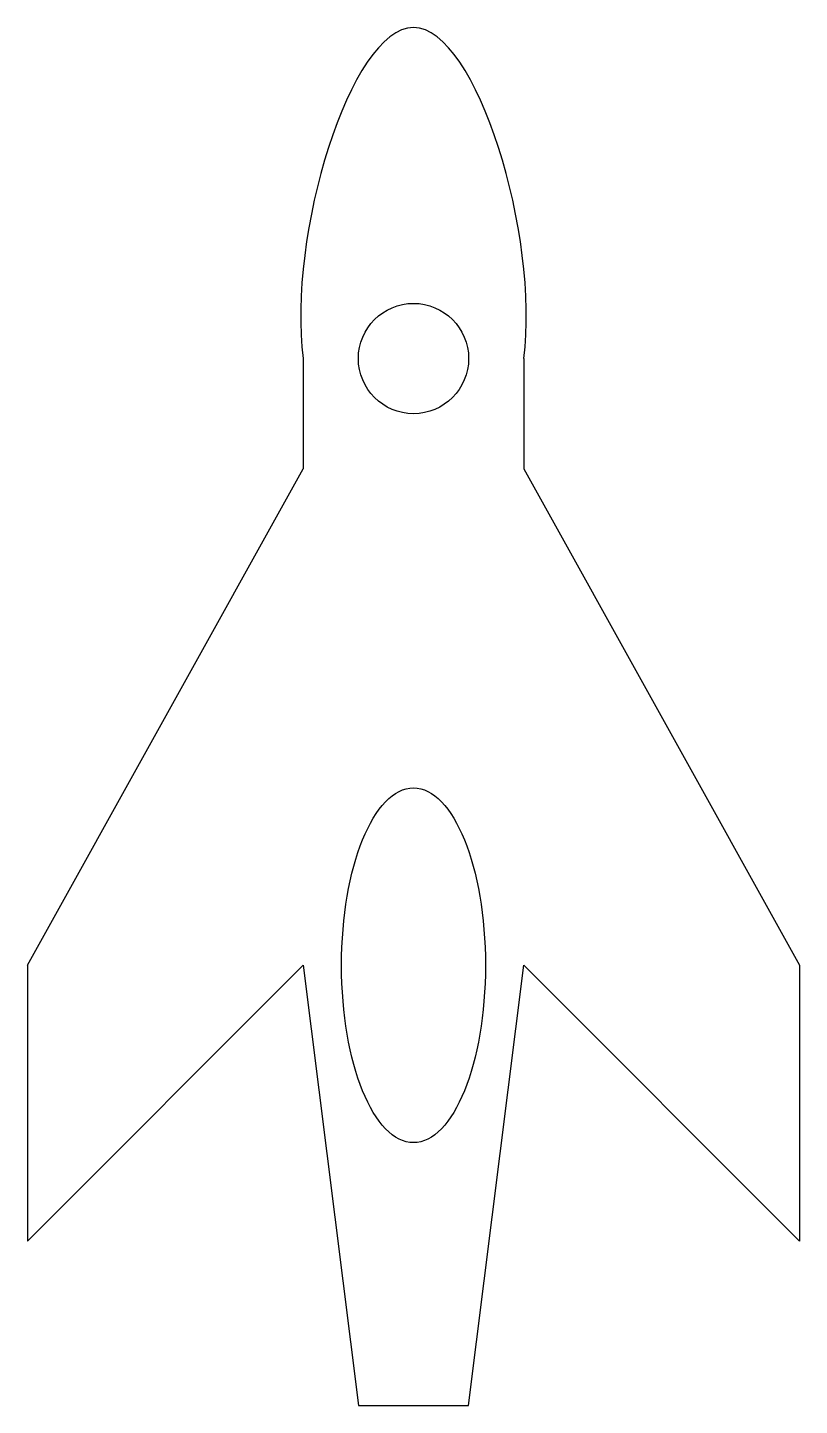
# Model space of a CAD drawing. Extents: x -35 to 35, y -95 to 30.
import ezdxf

# ---------------------------------------------------------------- set-up
doc = ezdxf.new("R2010")
doc.units = 0
doc.header["$MEASUREMENT"] = 0
doc.layers.add('VISIBLE', color=7, linetype='CONTINUOUS')

msp = doc.modelspace()

# ---------------------------------------------------------------- linework, layer by layer
at = {"layer": 'VISIBLE'}
for p, q in [((-10, 0), (-10, -10)), ((10, 0), (10, -10)), ((-35, -55), (-10, -10)), ((10, -10), (35, -55)), ((-35, -55), (-35, -80)), ((-35, -80), (-10, -55)), ((-10, -55), (-5, -94.9)), ((5, -94.9), (10, -55)), ((35, -80), (10, -55)), ((35, -55), (35, -80)), ((-5, -94.9), (5, -94.9))]:
    msp.add_line(p, q, dxfattribs=at)
msp.add_circle((0, 0), 5, dxfattribs=at)
msp.add_ellipse((0, -55), major_axis=(0, -16.08), ratio=0.405741, dxfattribs=at)
msp.add_open_spline([(10, 0), (11.47, 11.03), (5.74, 30), (0, 30), (-5.74, 30), (-11.47, 11.03), (-10, 0)], degree=3, knots=[0.7048023, 0.7048023, 0.7048023, 0.7048023, 1, 1, 1, 1.2951977, 1.2951977, 1.2951977, 1.2951977], dxfattribs=at)

doc.saveas('drawing.dxf')
